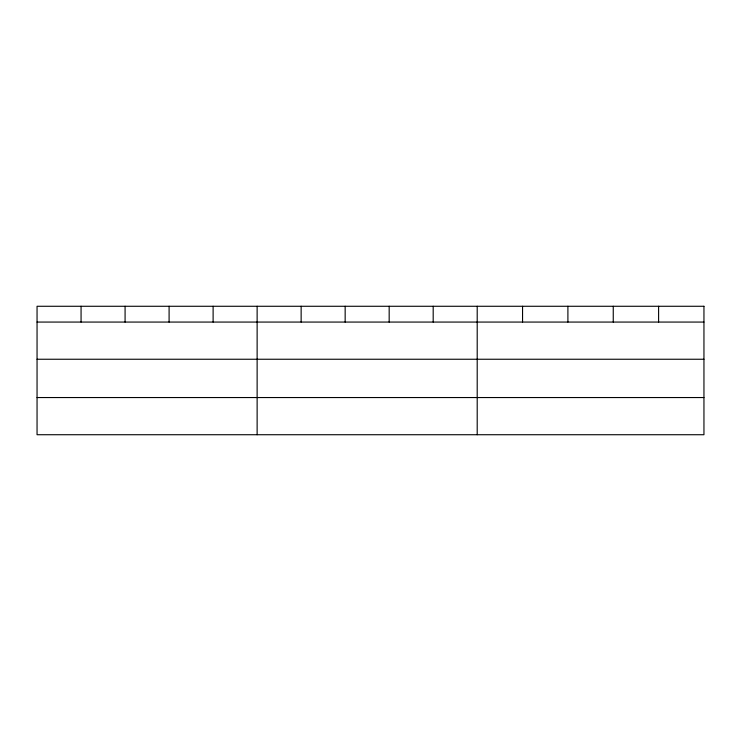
<?xml version="1.0" encoding="UTF-8"?>
<svg xmlns="http://www.w3.org/2000/svg" width="741" height="741" viewBox="0 0 741 741"><rect width="100%" height="100%" fill="white"/><g stroke="black" fill="none" stroke-linecap="round" stroke-linejoin="round"><path stroke-width="1.11" d="M37.05 322.066L703.95 322.066M37.05 359.246L703.95 359.246M37.05 397.546L703.95 397.546M658.601 306.274L658.601 322.066M613.252 306.274L613.252 322.066M567.902 306.274L567.902 322.066M522.553 306.274L522.553 322.066M477.204 306.274L477.204 434.726M433.189 306.274L433.189 322.066M389.173 306.274L389.173 322.066M345.158 306.274L345.158 322.066M301.142 306.274L301.142 322.066M257.127 306.274L257.127 434.726M213.112 306.274L213.112 322.066M169.096 306.274L169.096 322.066M125.081 306.274L125.081 322.066M81.065 306.274L81.065 322.066M703.95 306.274L37.05 306.274L37.05 434.726L703.95 434.726L703.95 306.274"/></g></svg>
